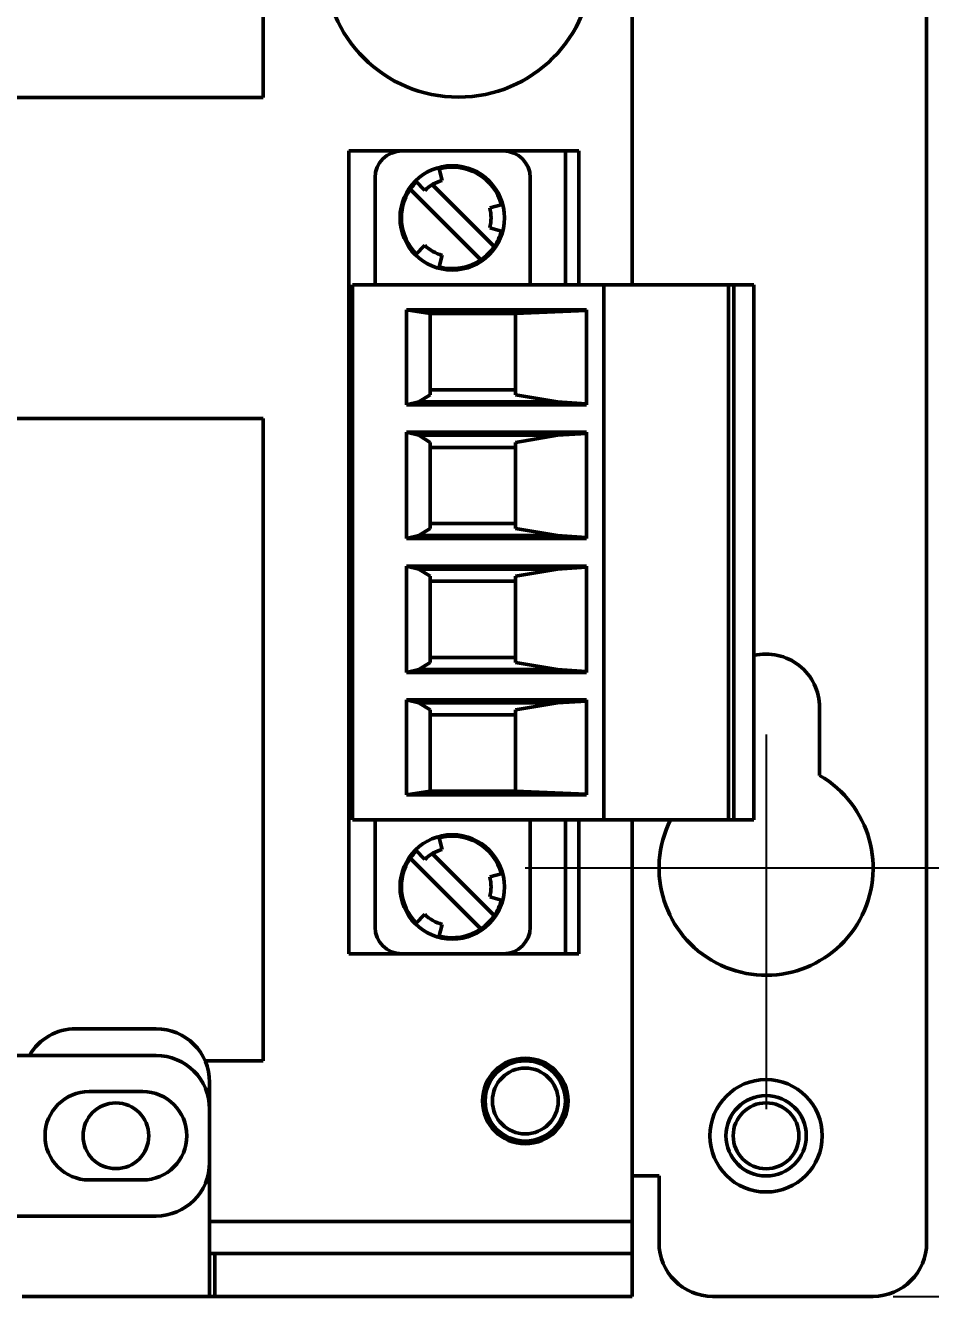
# Model space of a CAD drawing. Header units: millimetres. Extents: x 3118 to 4801, y 919 to 1849.
# Drawn here: x 3505.79 to 3539.59, y 1547.91 to 1596.2 of the extents above; entities that cross this region are included whole.
import ezdxf

# ---------------------------------------------------------------- set-up
doc = ezdxf.new("R2010")
doc.units = ezdxf.units.MM
doc.header["$LTSCALE"] = 1.8
for name, color, linetype, lineweight in [('외형선(ISO)', 7, 'Continuous', 50), ('중심 표식(ISO)', 7, 'Continuous', 25), ('치수(ISO)', 7, 'Continuous', 25)]:
    doc.layers.add(name, color=color, linetype=linetype, lineweight=lineweight)
doc.styles.add('레이블 문자 (JIS)', font='')
doc.styles.get('레이블 문자 (JIS)').set_extended_font_data('Gulim')
doc.dimstyles.new('복사 대상기본값 (JIS)', dxfattribs={"dimscale": 1.5, "dimtxt": 3, "dimasz": 2, "dimexe": 1, "dimexo": 0.5, "dimgap": 0.8, "dimtad": 1, "dimdsep": 46, "dimtxsty": '레이블 문자 (JIS)', "dimblk": 'Filled-1', "dimcen": 0.09, "dimdle": 10, "dimclrd": 256, "dimclre": 256, "dimclrt": 256, "dimazin": 2, "dimtfac": 0.666667, "dimtmove": 0, "dimatfit": 3, "dimldrblk": 'OPEN', "dimfxl": 1, "dimtolj": 1, "dimtzin": 0, "dimlwd": -1, "dimlwe": -1, "dimarcsym": 0})

# ---------------------------------------------------------------- blocks, each defined once
blk = doc.blocks.new('Filled-1')
at = {"color": 0}
for p, q in [((0, 0), (-1, 0.1)), ((-1, 0.1), (-1, -0.1)), ((-1, 0), (0, 0)), ((-1, -0.1), (0, 0))]:
    blk.add_line(p, q, dxfattribs=at)
at = {"color": 0, "flags": 128}
blk.add_lwpolyline([(-1, -0.1), (0, 0), (-1, 0.1), (-1, -0.1)], dxfattribs=at)
at = {"color": 0}
blk.add_solid([(-1, -0.1), (0, 0), (-1, 0.1), (-1, -0.1)], dxfattribs=at)
blk = doc.blocks.new('*D657')
at = {"layer": 'Defpoints', "color": 0}
for p in [(3542.46, 1564.727), (3571.896, 1564.727), (3537.46, 1548.727)]:
    blk.add_point(p, dxfattribs=at)
at = {"layer": '치수(ISO)'}
for p, q in [((3571.896, 1567.727), (3571.896, 1570.727)), ((3543.21, 1564.727), (3573.396, 1564.727)), ((3538.21, 1548.727), (3573.396, 1548.727)), ((3571.896, 1545.727), (3571.896, 1514.644))]:
    blk.add_line(p, q, dxfattribs=at)
at = {"layer": '치수(ISO)', "linetype": 'ByBlock', "xscale": 3, "yscale": 3, "zscale": 3}
for p, rotation in [((3571.896, 1564.727), 270), ((3571.896, 1548.727), 90)]:
    blk.add_blockref('Filled-1', p, dxfattribs=dict(at, rotation=rotation))
at = {"layer": '치수(ISO)', "insert": (3553.476, 1527.351), "char_height": 15, "attachment_point": 2, "rotation": 90, "style": '레이블 문자 (JIS)'}
blk.add_mtext('\\A1;16', dxfattribs=at)
blk = doc.blocks.new('_Open')
at = {"color": 0, "linetype": 'ByBlock', "lineweight": -2}
for p, q in [((-1, 0.167), (0, 0)), ((-1, -0.167), (0, 0)), ((0, 0), (-1, 0))]:
    blk.add_line(p, q, dxfattribs=at)

msp = doc.modelspace()

# ---------------------------------------------------------------- linework, layer by layer
at = {"layer": '외형선(ISO)'}
for p, q in [((3539.46, 1640.327), (3539.46, 1550.727)), ((3528.46, 1586.527), (3528.46, 1639.527)), ((3514.66, 1617.527), (3514.66, 1593.527)), ((3502.64, 1593.527), (3514.66, 1593.527)), ((3517.86, 1591.527), (3519.845, 1591.527)), ((3517.86, 1561.527), (3517.86, 1591.527)), ((3519.845, 1591.527), (3523.645, 1591.527)), ((3523.645, 1591.527), (3525.96, 1591.527)), ((3526.46, 1591.527), (3525.96, 1591.527)), ((3525.96, 1591.527), (3525.96, 1586.527)), ((3526.46, 1591.527), (3526.46, 1586.527)), ((3521.354, 1590.428), (3521.225, 1590.911)), ((3518.845, 1586.527), (3518.845, 1590.527)), ((3520.704, 1590.053), (3520.351, 1590.406)), ((3523.298, 1587.954), (3520.982, 1590.27)), ((3524.645, 1590.527), (3524.645, 1586.527)), ((3520.162, 1590.1), (3522.803, 1587.459)), ((3523.13, 1589.403), (3523.613, 1589.532)), ((3523.13, 1588.652), (3523.613, 1588.523)), ((3520.704, 1588.002), (3520.351, 1587.648)), ((3521.354, 1587.627), (3521.225, 1587.144)), ((3527.2, 1586.527), (3518, 1586.527)), ((3518, 1586.527), (3518, 1566.527)), ((3527.4, 1586.527), (3527.2, 1586.527)), ((3527.4, 1566.527), (3527.4, 1586.527)), ((3527.4, 1586.527), (3532.053, 1586.527)), ((3532.053, 1586.527), (3532.25, 1586.527)), ((3532.053, 1566.527), (3532.053, 1586.527)), ((3532.25, 1586.527), (3532.808, 1586.527)), ((3532.25, 1586.527), (3532.25, 1566.527)), ((3533, 1586.527), (3532.808, 1586.527)), ((3533, 1586.527), (3533, 1566.527)), ((3520.016, 1585.586), (3526.75, 1585.586)), ((3520.9, 1585.452), (3520.016, 1585.586)), ((3520.016, 1585.586), (3520.016, 1582.04)), ((3520.9, 1585.452), (3524.1, 1585.452)), ((3520.9, 1582.417), (3520.9, 1585.452)), ((3526.75, 1585.56), (3524.1, 1585.452)), ((3524.1, 1582.417), (3524.1, 1585.452)), ((3526.75, 1585.586), (3526.75, 1582.04)), ((3520.9, 1582.602), (3524.1, 1582.602)), ((3520.016, 1582.04), (3520.478, 1582.152)), ((3520.016, 1582.04), (3526.75, 1582.04)), ((3520.478, 1582.152), (3520.9, 1582.417)), ((3525.665, 1582.152), (3520.478, 1582.152)), ((3524.1, 1582.417), (3525.665, 1582.152)), ((3525.665, 1582.152), (3526.75, 1582.081)), ((3514.66, 1581.527), (3503.46, 1581.527)), ((3514.66, 1581.527), (3514.66, 1557.527)), ((3520.016, 1581.015), (3520.478, 1580.902)), ((3520.016, 1581.015), (3520.016, 1577.04)), ((3520.016, 1581.015), (3526.75, 1581.015)), ((3520.478, 1580.902), (3520.9, 1580.638)), ((3525.665, 1580.902), (3520.478, 1580.902)), ((3520.9, 1577.417), (3520.9, 1580.638)), ((3524.1, 1580.638), (3525.665, 1580.902)), ((3524.1, 1577.417), (3524.1, 1580.638)), ((3525.665, 1580.902), (3526.75, 1580.973)), ((3526.75, 1577.04), (3526.75, 1581.015)), ((3524.1, 1580.452), (3520.9, 1580.452)), ((3520.478, 1577.152), (3520.9, 1577.417)), ((3520.9, 1577.602), (3524.1, 1577.602)), ((3524.1, 1577.417), (3525.665, 1577.152)), ((3520.016, 1577.04), (3520.478, 1577.152)), ((3520.016, 1577.04), (3526.75, 1577.04)), ((3525.665, 1577.152), (3520.478, 1577.152)), ((3525.665, 1577.152), (3526.75, 1577.081)), ((3520.016, 1576.015), (3520.478, 1575.902)), ((3520.016, 1576.015), (3520.016, 1572.04)), ((3520.016, 1576.015), (3526.75, 1576.015)), ((3520.478, 1575.902), (3520.9, 1575.638)), ((3525.665, 1575.902), (3520.478, 1575.902)), ((3524.1, 1575.638), (3525.665, 1575.902)), ((3525.665, 1575.902), (3526.75, 1575.973)), ((3526.75, 1572.04), (3526.75, 1576.015)), ((3520.9, 1572.417), (3520.9, 1575.638)), ((3524.1, 1575.452), (3520.9, 1575.452)), ((3524.1, 1572.417), (3524.1, 1575.638)), ((3520.478, 1572.152), (3520.9, 1572.417)), ((3520.9, 1572.602), (3524.1, 1572.602)), ((3524.1, 1572.417), (3525.665, 1572.152)), ((3520.016, 1572.04), (3520.478, 1572.152)), ((3520.016, 1572.04), (3526.75, 1572.04)), ((3525.665, 1572.152), (3520.478, 1572.152)), ((3525.665, 1572.152), (3526.75, 1572.081)), ((3520.016, 1571.015), (3520.478, 1570.902)), ((3520.016, 1571.015), (3520.016, 1567.468)), ((3520.016, 1571.015), (3526.75, 1571.015)), ((3520.478, 1570.902), (3520.9, 1570.638)), ((3525.665, 1570.902), (3520.478, 1570.902)), ((3524.1, 1570.638), (3525.665, 1570.902)), ((3525.665, 1570.902), (3526.75, 1570.973)), ((3526.75, 1567.468), (3526.75, 1571.015)), ((3520.9, 1567.602), (3520.9, 1570.638)), ((3524.1, 1570.452), (3520.9, 1570.452)), ((3524.1, 1567.602), (3524.1, 1570.638)), ((3535.46, 1570.727), (3535.46, 1568.191)), ((3520.016, 1567.468), (3520.9, 1567.602)), ((3524.1, 1567.602), (3520.9, 1567.602)), ((3524.1, 1567.602), (3526.75, 1567.494)), ((3520.016, 1567.468), (3526.75, 1567.468)), ((3518, 1566.527), (3527.2, 1566.527)), ((3518.845, 1562.527), (3518.845, 1566.527)), ((3524.645, 1566.527), (3524.645, 1562.527)), ((3525.96, 1561.527), (3525.96, 1566.527)), ((3526.46, 1566.527), (3526.46, 1561.527)), ((3527.4, 1566.527), (3527.2, 1566.527)), ((3527.4, 1566.527), (3532.053, 1566.527)), ((3528.46, 1551.527), (3528.46, 1566.527)), ((3532.053, 1566.527), (3532.25, 1566.527)), ((3532.808, 1566.527), (3532.25, 1566.527)), ((3533, 1566.527), (3532.808, 1566.527)), ((3521.354, 1565.428), (3521.225, 1565.911)), ((3520.162, 1565.1), (3522.803, 1562.459)), ((3520.704, 1565.053), (3520.351, 1565.406)), ((3523.298, 1562.954), (3520.982, 1565.27)), ((3523.13, 1564.403), (3523.613, 1564.532)), ((3523.13, 1563.652), (3523.613, 1563.523)), ((3520.704, 1563.002), (3520.351, 1562.648)), ((3521.354, 1562.627), (3521.225, 1562.144)), ((3517.86, 1561.527), (3519.845, 1561.527)), ((3523.645, 1561.527), (3519.845, 1561.527)), ((3523.645, 1561.527), (3525.96, 1561.527)), ((3526.46, 1561.527), (3525.96, 1561.527)), ((3507.66, 1558.727), (3510.66, 1558.727)), ((3501.66, 1557.727), (3510.66, 1557.727)), ((3512.493, 1557.527), (3514.66, 1557.527)), ((3512.66, 1556.727), (3512.66, 1555.727)), ((3508.16, 1556.377), (3510.16, 1556.377)), ((3512.66, 1553.727), (3512.66, 1555.727)), ((3512.66, 1553.727), (3512.66, 1550.327)), ((3510.16, 1553.077), (3508.16, 1553.077)), ((3529.46, 1553.227), (3528.46, 1553.227)), ((3529.46, 1550.727), (3529.46, 1553.227)), ((3501.66, 1551.727), (3510.66, 1551.727)), ((3512.66, 1551.527), (3528.46, 1551.527)), ((3528.46, 1550.327), (3528.46, 1551.527)), ((3512.66, 1550.327), (3512.66, 1548.727)), ((3512.66, 1550.327), (3512.86, 1550.327)), ((3512.86, 1550.327), (3512.86, 1548.727)), ((3525.46, 1550.327), (3512.86, 1550.327)), ((3525.46, 1550.327), (3528.46, 1550.327)), ((3528.46, 1548.727), (3528.46, 1550.327)), ((3505.66, 1548.727), (3512.66, 1548.727)), ((3512.86, 1548.727), (3512.66, 1548.727)), ((3525.46, 1548.727), (3512.86, 1548.727)), ((3528.46, 1548.727), (3525.46, 1548.727)), ((3537.46, 1548.727), (3531.46, 1548.727))]:
    msp.add_line(p, q, dxfattribs=at)
for centre, radius in [((3521.96, 1598.537), 5), ((3521.73, 1589.027), 1.95), ((3521.73, 1564.027), 1.95), ((3524.46, 1556.027), 1.6), ((3524.46, 1556.027), 1.5), ((3524.46, 1556.027), 1.23), ((3533.46, 1554.727), 2.1), ((3509.16, 1554.727), 1.229), ((3533.46, 1554.727), 1.5), ((3533.46, 1554.727), 1.23)]:
    msp.add_circle(centre, radius, dxfattribs=at)
for centre, radius, start, end in [((3519.845, 1590.527), 1, 90, 180), ((3523.645, 1590.527), 1, 0, 90), ((3521.73, 1589.027), 1.9, 15, 105), ((3521.73, 1589.027), 1.9, 135, 145.6151), ((3521.73, 1589.027), 1.45, 105, 135), ((3521.73, 1589.027), 1.9, 145.6151, 225), ((3521.73, 1589.027), 1.45, 345, 15), ((3521.73, 1589.027), 1.9, 325.6151, 345), ((3521.73, 1589.027), 1.45, 225, 255), ((3521.73, 1589.027), 1.9, 304.3849, 325.6151), ((3521.73, 1589.027), 1.9, 255, 304.3849), ((3533.46, 1570.727), 2, 0, 103.2971), ((3533.46, 1564.727), 4, 153.2563, 60), ((3521.73, 1564.027), 1.9, 15, 105), ((3521.73, 1564.027), 1.9, 145.6151, 225), ((3521.73, 1564.027), 1.9, 135, 145.6151), ((3521.73, 1564.027), 1.45, 105, 135), ((3521.73, 1564.027), 1.45, 345, 15), ((3521.73, 1564.027), 1.9, 325.6151, 345), ((3521.73, 1564.027), 1.45, 225, 255), ((3521.73, 1564.027), 1.9, 304.3849, 325.6151), ((3519.845, 1562.527), 1, 180, 270), ((3521.73, 1564.027), 1.9, 255, 304.3849), ((3523.645, 1562.527), 1, 270, 0), ((3507.66, 1556.727), 2, 90, 150), ((3510.66, 1556.727), 2, 0, 90), ((3510.66, 1555.727), 2, 0, 90), ((3508.16, 1554.727), 1.65, 90, 270), ((3510.16, 1554.727), 1.65, 270, 90), ((3510.66, 1553.727), 2, 270, 0), ((3531.46, 1550.727), 2, 180, 270), ((3537.46, 1550.727), 2, 270, 0)]:
    msp.add_arc(centre, radius, start, end, dxfattribs=at)
at = {"layer": '중심 표식(ISO)'}
for p, q in [((3533.46, 1569.727), (3533.46, 1555.727)), ((3542.46, 1564.727), (3524.46, 1564.727))]:
    msp.add_line(p, q, dxfattribs=at)

# ---------------------------------------------------------------- dimensions: what is measured, and where the dimension line sits
at = {"layer": '치수(ISO)'}
dim = msp.add_linear_dim(base=(3571.896, 1564.727), p1=(3537.46, 1548.727), p2=(3542.46, 1564.727), angle=90, dimstyle='복사 대상기본값 (JIS)', override={"dimtxt": 10, "dimgap": 2, "dimtxsty": '레이블 문자 (JIS)', "dimtofl": 0, "dimatfit": 1, "dimldrblk": 'Open'}, dxfattribs=at)
dim.commit()
dim.dimension.update_dxf_attribs({"geometry": '*D657', "text_midpoint": (3571.896, 1527.351), "dimtype": 160})

doc.saveas('drawing.dxf')
